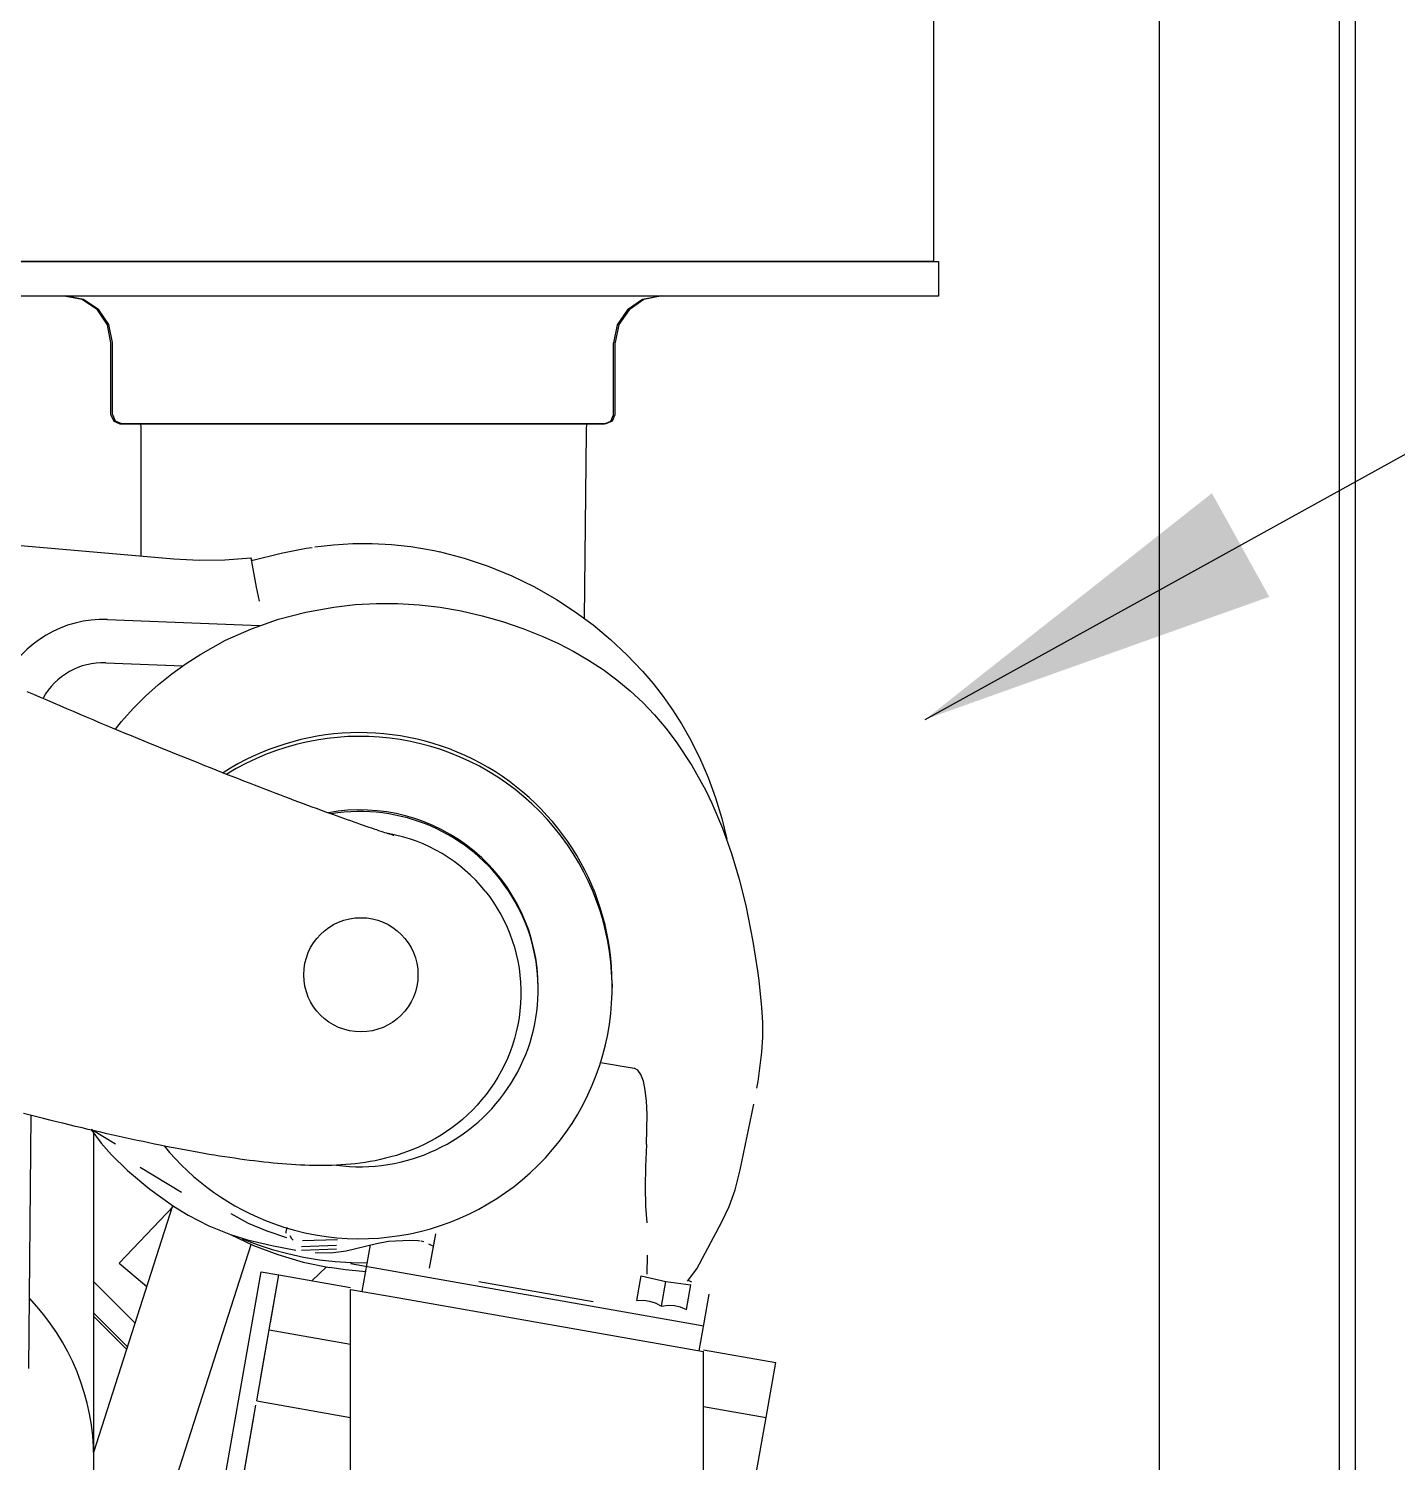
# Model space of a CAD drawing. Extents: x 33214 to 95067, y 8279 to 51908.
# Drawn here: x 64477.6 to 64857.4, y 12955.4 to 13353.4 of the extents above; entities that cross this region are included whole.
import ezdxf

# ---------------------------------------------------------------- set-up
doc = ezdxf.new("R2010")
doc.units = 0
doc.header["$LTSCALE"] = 300
doc.header["$MEASUREMENT"] = 0
doc.layers.get('0').update_dxf_attribs({"linetype": 'CONTINUOUS'})
for name, color, linetype in [('CO1', 1, 'CONTINUOUS'), ('GENERATORSETT', 1, 'CONTINUOUS'), ('S0CO1', 1, 'CONTINUOUS'), ('TAVLER', 2, 'CONTINUOUS')]:
    doc.layers.add(name, color=color, linetype=linetype)
doc.styles.get("Standard").update_dxf_attribs({"font": 'txt.shx', "height": 100})
doc.dimstyles.get("Standard").update_dxf_attribs({"dimscale": 100, "dimtxt": 100, "dimasz": 1, "dimexe": 0.05, "dimexo": 0.05, "dimgap": 0.5, "dimtad": 1, "dimdec": 0, "dimdsep": 46, "dimtxsty": 'Standard', "dimcen": 1.5, "dimclrd": 1, "dimclre": 1, "dimclrt": 2, "dimadec": 0, "dimazin": 0, "dimtfac": 1, "dimtdec": 0, "dimtmove": 2, "dimatfit": 3, "dimfxl": 1, "dimtolj": 1, "dimarcsym": 0})

# ---------------------------------------------------------------- blocks, each defined once
blk = doc.blocks.new('HOVEDMOTOR-CENTER')
at = {"color": 1}
for p, q in [((776.04, 1011.12, 64.84), (771.04, 1012.12, 64.84)), ((776.46, 1011.19, 64.84), (771.46, 1012.19, 64.84)), ((780.29, 1008.25, 64.84), (776.04, 1011.12, 64.84)), ((780.71, 1008.32, 64.84), (776.46, 1011.19, 64.84)), ((931.54, 1011.12, 64.84), (927.41, 1008.25, 64.84)), ((931.96, 1011.19, 64.84), (927.84, 1008.32, 64.84)), ((936.54, 1012.12, 64.84), (931.54, 1011.12, 64.84)), ((936.96, 1012.19, 64.84), (931.96, 1011.19, 64.84)), ((783.04, 1004.12, 64.84), (780.29, 1008.25, 64.84)), ((783.46, 1004.19, 64.84), (780.71, 1008.32, 64.84)), ((927.41, 1008.25, 64.84), (924.54, 1004.12, 64.84)), ((927.84, 1008.32, 64.84), (924.96, 1004.19, 64.84)), ((784.04, 999.12, 64.84), (783.04, 1004.12, 64.84)), ((784.46, 999.19, 64.84), (783.46, 1004.19, 64.84)), ((924.54, 1004.12, 64.84), (923.54, 999.12, 64.84)), ((924.96, 1004.19, 64.84), (923.96, 999.19, 64.84)), ((784.04, 979.12, 64.84), (784.04, 999.12, 64.84)), ((784.46, 979.19, 64.84), (784.46, 999.19, 64.84)), ((923.54, 979.12, 64.84), (923.54, 999.12, 64.84)), ((923.96, 979.19, 64.84), (923.96, 999.19, 64.84)), ((784.46, 979.19, 64.84), (785.21, 977.44, 64.84)), ((923.21, 977.44, 64.84), (923.96, 979.19, 64.84)), ((784.04, 979.12, 64.84), (784.79, 977.38, 64.84)), ((784.79, 977.38, 64.84), (786.54, 976.62, 64.84)), ((785.21, 977.44, 64.84), (786.96, 976.69, 64.84)), ((786.54, 976.62, 64.84), (921.04, 976.62, 64.84)), ((786.96, 976.69, 64.84), (921.46, 976.69, 64.84)), ((792.46, 975.57, 64.84), (792.34, 976.69, 64.84)), ((792.34, 976.69, 64.84), (792.34, 976.69, 64.84)), ((792.46, 974.32, 64.84), (792.46, 975.57, 64.84)), ((916.09, 976.69, 64.84), (915.96, 975.57, 64.84)), ((915.96, 975.57, 64.84), (915.96, 974.32, 64.84)), ((916.09, 976.69, 64.84), (916.09, 976.69, 64.84)), ((921.04, 976.62, 64.84), (922.79, 977.38, 64.84)), ((921.46, 976.69, 64.84), (923.21, 977.44, 64.84)), ((922.79, 977.38, 64.84), (923.54, 979.12, 64.84)), ((792.46, 939.96), (792.46, 974.32, 64.84)), ((915.96, 974.32, 64.84), (915.37, 922.64))]:
    blk.add_line(p, q, dxfattribs=at)
at = {"color": 1, "linetype": 'Continuous'}
for p, q in [((783.05, 922.28), (825.3, 920.61)), ((782.57, 910.29), (803.94, 909.45)), ((919.94, 799.35), (929.25, 797.71)), ((761.2, 714.34), (761.85, 784.65)), ((778.73, 780.76), (785.32, 776.75)), ((779.27, 689.51), (779.27, 779.62)), ((792.12, 770.28), (803.58, 763.29)), ((779.27, 691.14), (801.17, 759.58)), ((786.29, 743.58), (801.39, 759.43)), ((817.34, 757.35), (822.16, 754.67)), ((822.16, 754.67), (827.32, 752.62)), ((827.32, 752.62), (832.72, 750.75)), ((799.15, 674.52), (822.93, 748.83)), ((836.92, 748.24), (846.61, 748.59)), ((837.21, 749.87), (846.9, 750.22)), ((855.14, 743.55), (856.05, 748.7)), ((872.48, 742.25), (874.16, 751.78)), ((872.48, 742.25), (873.89, 750.22)), ((836.96, 747.24), (846.65, 747.6)), ((786.29, 743.58), (793.99, 737.14)), ((814.63, 678.27), (825.73, 741.2)), ((825.73, 741.2), (830.65, 740.33)), ((839.77, 738.73), (843.84, 742.54)), ((850.5, 743.49), (948.55, 726.2)), ((853.77, 735.75), (855.14, 743.55)), ((779.27, 738.41), (790.73, 726.95)), ((825.64, 711.92), (830.65, 740.33)), ((828.32, 727.08), (830.65, 740.33)), ((830.65, 740.33), (850.5, 736.83)), ((886.17, 738.53), (917.83, 732.95)), ((929.98, 733.21), (931.19, 740.06)), ((931.19, 740.06), (938.02, 738.49)), ((936.82, 731.64), (938.02, 738.49)), ((938.02, 738.49), (944.98, 737.63)), ((943.77, 730.77), (944.98, 737.63)), ((850.5, 725.86), (850.5, 736.33)), ((850.5, 668.42), (850.5, 736.33)), ((850.5, 736.33), (863.5, 734.03)), ((863.5, 734.03), (948.5, 719.05)), ((948.7, 727.06), (950.1, 735)), ((779.27, 729.75), (788.63, 720.39)), ((779.27, 728.8), (788.4, 719.67)), ((824.49, 705.37), (827.96, 725.07)), ((827.96, 725.07), (850.5, 721.09)), ((947.33, 719.25), (948.7, 727.06)), ((948.5, 719.55), (968.53, 716.02)), ((948.5, 683.51), (948.5, 719.05)), ((965.84, 700.76), (968.53, 716.02)), ((824.49, 705.37), (850.5, 700.79)), ((819.81, 678.85), (823.79, 701.42)), ((820.42, 682.31), (824.28, 704.2)), ((948.5, 703.81), (965.84, 700.76)), ((962.36, 681.06), (965.84, 700.76)), ((779.27, 664.59), (779.27, 689.51))]:
    blk.add_line(p, q, dxfattribs=at)
at = {"color": 1}
for p, q in [((902.62, 819.69), (902.62, 820.13)), ((923.12, 821.17), (923.12, 820.13))]:
    blk.add_line(p, q, dxfattribs=at).dxf.unprotected_set("ltscale", 0)
blk.add_lwpolyline([(695.82, 1021.69), (1013.75, 1021.69), (1013.75, 1012.12), (695.82, 1012.12)], close=True, dxfattribs=at)
at = {"color": 1, "linetype": 'Continuous'}
for points in [[(840.6, 942.45), (845.84, 943.07), (851.15, 943.41), (856.52, 943.45), (861.91, 943.17), (867.28, 942.58), (873.73, 941.46), (875.33, 941.11)], [(757.95, 942.99), (801.49, 939.17), (808.54, 938.78), (815.67, 938.87), (822.84, 939.44)], [(823.18, 938.75), (822.88, 939.47), (822.84, 939.44)], [(822.84, 939.44), (824.35, 931.27), (825.2, 927.4)], [(823.01, 938.71), (831.23, 940.71), (838.26, 942.09), (839.85, 942.34)], [(875.12, 941.16), (882.02, 939.37), (888.73, 937.12), (895.25, 934.44), (901.56, 931.36), (907.65, 927.89), (912.87, 924.48), (917.88, 920.79), (922.67, 916.8), (927.23, 912.53), (931.55, 907.97), (934.49, 904.51), (937.28, 900.92), (939.9, 897.2), (942.36, 893.37), (944.63, 889.44), (947.38, 884.02), (949.79, 878.48), (951.86, 872.83), (953.58, 867.09), (954.97, 861.28)], [(785.25, 891.89), (786.94, 893.98), (790.18, 897.57), (793.6, 900.99), (797.2, 904.22), (800.96, 907.26), (804.88, 910.1), (808.94, 912.73), (815.85, 916.53), (823.05, 919.75), (830.49, 922.36), (838.12, 924.37), (845.89, 925.78), (851.78, 926.44), (857.69, 926.76), (863.62, 926.75), (869.54, 926.4), (875.42, 925.71), (881.26, 924.7), (887.04, 923.37), (892.74, 921.73), (898.35, 919.81), (903.86, 917.62), (908.22, 915.65), (912.47, 913.47), (916.61, 911.06), (920.61, 908.44), (924.45, 905.59), (928.12, 902.53), (931.61, 899.26), (934.9, 895.8), (938, 892.16), (940.9, 888.36), (945.27, 881.77), (949.1, 874.86), (950.83, 871.3), (953.75, 864.41), (956.27, 857.36), (958.41, 850.19), (960.22, 842.93), (962.22, 832.9), (963.49, 824.76), (963.84, 822.04)], [(963.84, 822.04), (964.61, 814.58), (964.84, 810.46), (964.83, 806.33), (964.59, 802.21), (963.55, 794.03), (963.22, 792.19)], [(932.67, 776.54), (932.87, 784.99), (932.7, 788.57), (932.34, 791.63), (931.8, 794.12), (931.1, 795.98), (930.24, 797.18), (929.25, 797.71)], [(944.02, 738.57), (946.67, 742.07), (953.61, 755.11), (955.58, 759.32), (957.26, 763.97), (958.67, 769.48), (961.93, 785.06), (962.44, 787.73)], [(778.44, 780.83), (781.36, 776.9), (784.22, 773.67), (788.65, 769.34), (794.85, 764.14), (801.43, 759.41), (805.42, 756.95), (811.2, 753.98), (817.25, 751.58), (821.97, 750.12), (828.64, 748.48), (835.38, 747.18)], [(932.67, 776.54), (932.37, 770.41), (932.28, 764.7), (932.41, 759.47), (932.74, 754.79)], [(832.83, 753.5), (832.6, 752.29), (832.6, 751.92)], [(817.23, 751.58), (823.57, 748.55), (830.33, 745.98), (837.4, 743.92), (844.7, 742.39)], [(820.41, 750.4), (824.58, 748.82), (828.82, 747.44), (833.12, 746.27), (837.47, 745.31), (841.87, 744.57), (846.29, 744.05), (850.74, 743.75), (855.2, 743.67)], [(833.7, 751.33), (834.11, 750.47), (834.59, 749.99), (834.64, 749.97)], [(840.75, 746.53), (845.05, 746.5), (849.31, 747.03), (857.73, 749.11), (861.04, 749.69), (866.98, 749.99), (869.29, 749.93), (869.88, 749.84)], [(870.12, 749.79), (870.84, 749.59)], [(872.17, 748.97), (873.55, 748.3)], [(932.85, 740.56), (932.96, 745.87)], [(854.74, 741.23), (849.16, 741.74), (844.7, 742.39)], [(944.21, 738.84), (945.12, 738.41)], [(929.98, 733.21), (931.89, 733.31), (933.5, 733.1), (935.06, 732.59), (936.82, 731.64)], [(936.82, 731.64), (938.79, 731.93), (940.43, 731.88), (942.01, 731.52), (943.77, 730.77)]]:
    blk.add_lwpolyline(points, dxfattribs=at)
at = {"color": 1}
for points in [[(760.71, 902.36), (762.54, 901.56), (764.38, 900.76), (766.22, 899.97), (768.05, 899.18), (769.89, 898.39), (771.72, 897.61), (773.54, 896.83), (775.36, 896.05), (777.18, 895.28), (778.99, 894.52), (780.8, 893.76), (782.59, 893.01), (784.38, 892.26), (786.16, 891.52), (787.92, 890.78), (789.68, 890.06), (791.43, 889.33), (793.17, 888.62), (794.9, 887.91), (796.62, 887.2), (798.34, 886.51), (800.04, 885.82), (801.73, 885.13), (803.41, 884.45), (805.07, 883.78), (806.72, 883.12), (808.36, 882.47), (809.98, 881.82), (811.59, 881.18), (813.18, 880.55), (814.76, 879.93), (816.31, 879.32), (817.85, 878.71), (819.37, 878.12), (820.86, 877.54), (822.35, 876.96), (823.81, 876.4), (825.26, 875.84), (826.68, 875.29), (828.09, 874.75), (829.48, 874.22), (830.85, 873.7), (832.2, 873.19), (833.53, 872.68), (834.83, 872.19), (836.11, 871.71), (837.37, 871.24), (838.61, 870.78), (839.82, 870.33), (841, 869.89), (842.16, 869.47), (843.3, 869.05), (844.4, 868.65), (845.48, 868.26), (846.54, 867.87), (847.57, 867.5), (848.57, 867.14), (849.55, 866.79), (850.5, 866.46), (851.42, 866.13), (852.32, 865.82), (853.18, 865.52), (854.01, 865.23), (854.82, 864.95), (855.59, 864.69), (856.32, 864.43), (857.02, 864.2), (857.69, 863.97), (858.32, 863.76), (858.92, 863.56), (859.48, 863.38), (860, 863.21), (860.48, 863.06), (860.92, 862.92), (861.32, 862.79), (861.68, 862.69), (861.98, 862.59), (862.22, 862.52), (862.4, 862.47), (862.51, 862.44), (862.55, 862.43)], [(887.91, 846.9), (889.09, 845.36), (890.2, 843.76), (891.26, 842.1), (892.24, 840.4), (893.15, 838.65), (893.99, 836.87), (894.74, 835.05), (895.41, 833.2), (896.01, 831.31), (896.52, 829.4), (896.95, 827.47), (897.29, 825.52), (897.55, 823.56), (897.73, 821.59), (897.81, 819.62), (897.81, 817.65), (897.73, 815.67), (897.56, 813.7), (897.3, 811.74), (896.96, 809.8), (896.54, 807.87), (896.04, 805.98), (895.46, 804.1), (894.79, 802.25), (894.05, 800.44), (893.24, 798.65), (892.35, 796.91), (891.39, 795.21), (890.37, 793.57), (889.29, 791.97), (888.13, 790.42), (886.92, 788.92), (885.66, 787.48), (884.34, 786.1), (882.98, 784.78), (881.58, 783.52), (880.14, 782.33), (878.67, 781.21), (877.16, 780.15), (875.64, 779.15), (874.09, 778.23), (872.53, 777.36), (870.97, 776.57), (869.41, 775.84), (867.86, 775.18), (866.31, 774.57), (864.78, 774.03), (863.25, 773.54), (861.75, 773.1), (860.26, 772.71), (858.8, 772.36), (857.37, 772.06), (855.96, 771.8), (854.57, 771.57), (853.21, 771.38), (851.86, 771.21), (850.53, 771.07), (849.22, 770.96), (847.93, 770.87), (846.65, 770.81), (845.38, 770.76), (844.11, 770.73), (842.86, 770.71), (841.61, 770.71), (840.36, 770.72), (839.11, 770.74), (837.86, 770.78), (836.61, 770.83), (835.36, 770.9), (834.1, 770.98), (832.84, 771.06), (831.58, 771.16), (830.31, 771.28), (829.03, 771.4), (827.74, 771.53), (826.44, 771.67), (825.14, 771.82), (823.82, 771.98), (822.48, 772.15), (821.14, 772.33), (819.78, 772.51), (818.4, 772.71), (817.02, 772.91), (815.61, 773.13), (814.2, 773.35), (812.77, 773.58), (811.33, 773.82), (809.87, 774.07), (808.4, 774.33), (806.92, 774.59), (805.42, 774.86), (803.91, 775.15), (802.38, 775.44), (800.84, 775.73), (799.29, 776.04), (797.73, 776.35), (796.14, 776.68), (794.54, 777.01), (792.93, 777.35), (791.3, 777.69), (789.65, 778.05), (787.99, 778.41), (786.32, 778.78), (784.63, 779.16), (782.93, 779.55), (781.21, 779.94), (779.49, 780.34), (777.75, 780.75), (776, 781.16), (774.23, 781.58), (772.46, 782.01), (770.68, 782.44), (768.88, 782.88), (767.08, 783.33), (765.27, 783.78), (763.45, 784.24), (761.63, 784.7), (759.79, 785.17)]]:
    blk.add_lwpolyline(points, dxfattribs=at).dxf.unprotected_set("ltscale", 0)
blk.add_circle((853.4, 823.67), 15.85, dxfattribs=at)
at = {"color": 1, "linetype": 'Continuous'}
for centre, radius, start, end in [((781.82, 891.3), 31, 87.7386, 153.5443), ((781.82, 891.3), 19, 87.7386, 151.1061), ((715.27, 689.51), 64, 0, 43.9029)]:
    blk.add_arc(centre, radius, start, end, dxfattribs=at)
at = {"color": 1}
for centre, major_axis, start_param, end_param in [((853.12, 820.13), (70, 0), 4.36281, 8.409714), ((853.12, 821.17), (70, 0), 0, 2.143797), ((853.12, 820.13), (49.5, 0), 0, 1.748545), ((853.12, 819.69), (49.5, 0), 4.580846, 8.015007), ((853.12, 819.26), (-44.5, 0), 3.814814, 4.532601), ((853.12, 820.13), (-70, 0), 0.682601, 1.221217)]:
    blk.add_ellipse(centre, major_axis=major_axis, ratio=0.996195, start_param=start_param, end_param=end_param, dxfattribs=at).dxf.unprotected_set("ltscale", 0)
at = {"layer": 'GENERATORSETT'}
blk.add_line((1075, 1347), (1075, -93), dxfattribs=at)
blk.add_lwpolyline([(1125, -93), (1125, 1397), (-375, 1397), (-375, -93)], dxfattribs=at)
blk.add_lwpolyline([(697.25, 1230.62), (1012.32, 1230.62), (1012.32, 1021.69), (697.25, 1021.69)], close=True, dxfattribs=at)

msp = doc.modelspace()

# ---------------------------------------------------------------- linework, layer by layer
at = {"layer": 'TAVLER'}
msp.add_lwpolyline([(64845.8, 12916.55), (64845.8, 14116.55), (64225.8, 14116.55), (64225.8, 12916.55)], close=True, dxfattribs=at)

# ---------------------------------------------------------------- block references
at = {"layer": 'S0CO1', "linetype": 'Continuous'}
msp.add_blockref('HOVEDMOTOR-CENTER', (63716.39, 12267.06), dxfattribs=at)

# ---------------------------------------------------------------- leaders
at = {"layer": 'CO1', "linetype": 'Continuous'}
msp.add_leader([(64726.44, 13161.65), (65068.04, 13350.6)], dimstyle='Standard', override={"dimgap": 0.1, "dimtad": 0}, dxfattribs=at)

doc.saveas('drawing.dxf')
